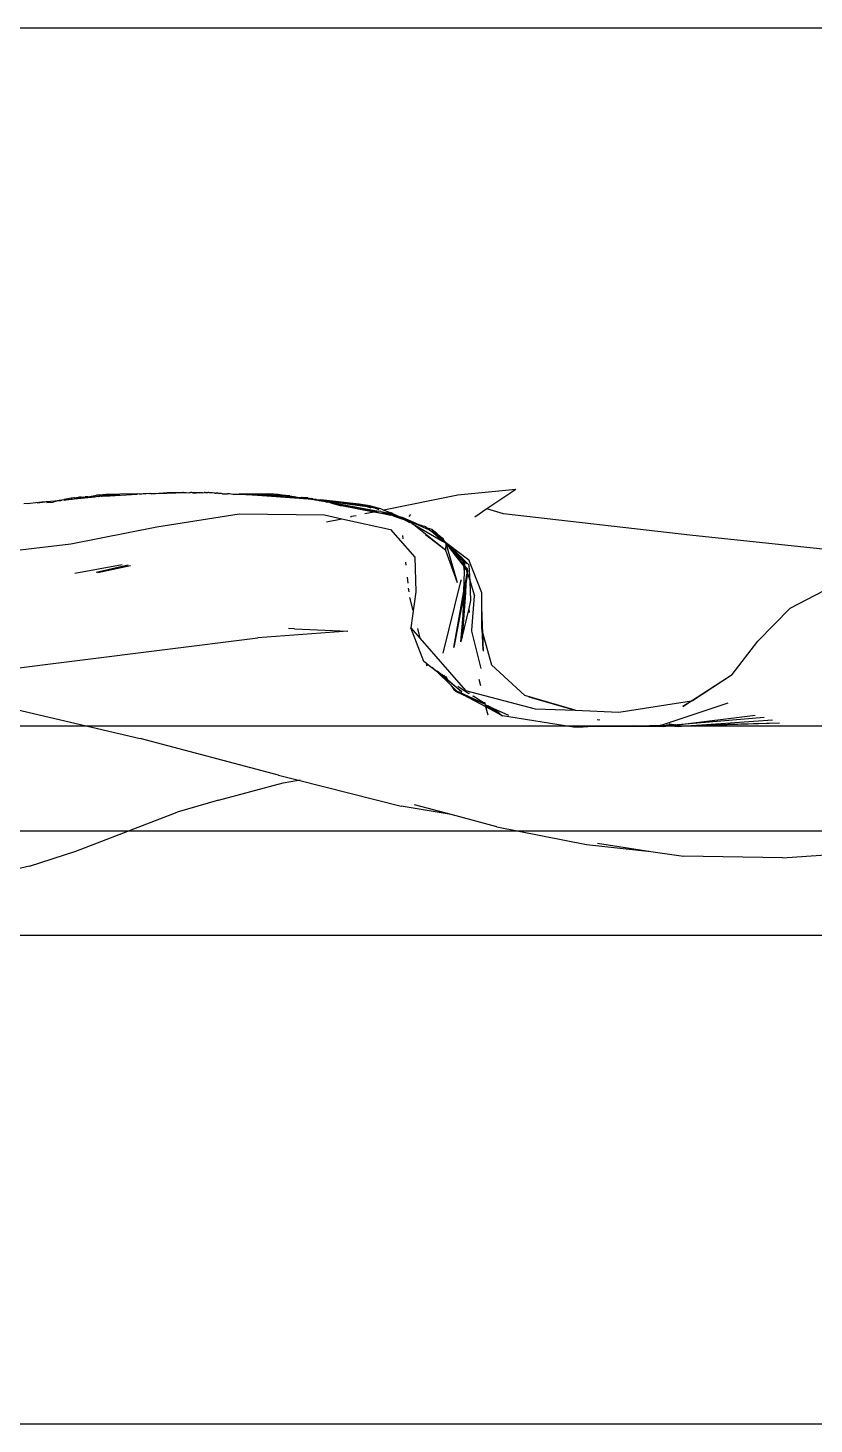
# Model space of a CAD drawing. Header units: millimetres. Extents: x -41292 to 298682, y -22072 to 33155.
# Drawn here: x 30000.5 to 30113.2, y -13759.4 to -13559.4 of the extents above; entities that cross this region are included whole.
import ezdxf

# ---------------------------------------------------------------- set-up
doc = ezdxf.new("R2010")
doc.units = ezdxf.units.MM
doc.layers.add('창호', color=4, linetype='Continuous')
doc.layers.add('틀', color=8, linetype='Continuous')

# ---------------------------------------------------------------- blocks, each defined once
blk = doc.blocks.new('rmfnasesx')
for p, q in [((57472.36, 1885.85), (57473.6, 1886.07)), ((57473.6, 1886.07), (57474.96, 1886.24)), ((57476.23, 1886.13), (57473.6, 1886.07)), ((57474.47, 1885.96), (57476.23, 1886.13)), ((57474.96, 1886.24), (57476.98, 1886.21)), ((57475.19, 1885.97), (57475.38, 1886)), ((57475.38, 1886), (57475.51, 1885.98)), ((57475.51, 1885.98), (57478.65, 1886.16)), ((57476.23, 1886.13), (57476.98, 1886.21)), ((57479.48, 1886.26), (57476.98, 1886.21)), ((57478.65, 1886.16), (57478.94, 1886.2)), ((57478.94, 1886.2), (57479.46, 1886.21)), ((57479.46, 1886.21), (57479.48, 1886.26)), ((57479.74, 1886.22), (57479.48, 1886.26)), ((57480.11, 1886.22), (57479.74, 1886.22)), ((57480.29, 1886.27), (57480.11, 1886.22)), ((57480.63, 1886.28), (57480.29, 1886.27)), ((57480.72, 1886.29), (57480.63, 1886.28)), ((57481.16, 1886.31), (57480.72, 1886.29)), ((57481.22, 1886.29), (57481.16, 1886.31)), ((57481.43, 1886.33), (57481.22, 1886.29)), ((57481.47, 1886.29), (57481.43, 1886.33)), ((57481.47, 1886.29), (57481.64, 1886.34)), ((57482.07, 1886.27), (57481.47, 1886.29)), ((57481.64, 1886.34), (57482.57, 1886.35)), ((57483.49, 1886.33), (57482.07, 1886.27)), ((57482.57, 1886.35), (57482.72, 1886.36)), ((57482.72, 1886.36), (57484.26, 1886.49)), ((57482.72, 1886.36), (57485, 1886.47)), ((57483.72, 1886.31), (57483.49, 1886.33)), ((57484.54, 1886.38), (57483.72, 1886.31)), ((57484.26, 1886.49), (57485, 1886.47)), ((57484.98, 1886.36), (57484.54, 1886.38)), ((57485.86, 1886.39), (57484.98, 1886.36)), ((57485, 1886.47), (57485.06, 1886.48)), ((57485.06, 1886.48), (57485.99, 1886.52)), ((57485.06, 1886.48), (57485.89, 1886.46)), ((57486.09, 1886.46), (57485.86, 1886.39)), ((57485.89, 1886.46), (57486.09, 1886.46)), ((57485.99, 1886.52), (57486.09, 1886.46)), ((57486.09, 1886.46), (57486.24, 1886.45)), ((57486.24, 1886.45), (57486.43, 1886.46)), ((57486.43, 1886.46), (57486.47, 1886.47)), ((57486.47, 1886.47), (57486.85, 1886.43)), ((57486.85, 1886.43), (57487.01, 1886.45)), ((57487.01, 1886.45), (57487.07, 1886.48)), ((57487.07, 1886.48), (57487.12, 1886.49)), ((57487.12, 1886.49), (57487.23, 1886.49)), ((57487.23, 1886.49), (57487.32, 1886.48)), ((57487.32, 1886.48), (57487.73, 1886.51)), ((57487.32, 1886.48), (57487.43, 1886.42)), ((57487.43, 1886.42), (57487.65, 1886.41)), ((57487.65, 1886.41), (57487.69, 1886.42)), ((57487.69, 1886.42), (57487.81, 1886.4)), ((57487.73, 1886.51), (57488.37, 1886.43)), ((57487.81, 1886.4), (57487.94, 1886.42)), ((57488.11, 1886.41), (57487.94, 1886.42)), ((57488.37, 1886.43), (57488.11, 1886.41)), ((57488.56, 1886.43), (57488.37, 1886.43)), ((57488.66, 1886.43), (57488.56, 1886.43)), ((57488.83, 1886.42), (57488.66, 1886.43)), ((57488.83, 1886.42), (57489.07, 1886.45)), ((57489.2, 1886.44), (57489.07, 1886.45)), ((57489.2, 1886.44), (57489.24, 1886.44)), ((57489.24, 1886.44), (57489.31, 1886.44)), ((57489.31, 1886.44), (57489.5, 1886.44)), ((57489.5, 1886.44), (57489.6, 1886.45)), ((57489.74, 1886.44), (57489.6, 1886.45)), ((57489.8, 1886.43), (57489.74, 1886.44)), ((57489.86, 1886.43), (57489.8, 1886.43)), ((57489.93, 1886.42), (57489.86, 1886.43)), ((57489.99, 1886.43), (57489.93, 1886.42)), ((57490.09, 1886.42), (57489.99, 1886.43)), ((57490.14, 1886.4), (57490.09, 1886.42)), ((57490.19, 1886.42), (57490.14, 1886.4)), ((57490.26, 1886.4), (57490.19, 1886.42)), ((57490.51, 1886.36), (57490.26, 1886.4)), ((57490.61, 1886.37), (57490.51, 1886.36)), ((57490.61, 1886.37), (57490.78, 1886.35)), ((57490.99, 1886.35), (57490.78, 1886.35)), ((57491.07, 1886.34), (57490.99, 1886.35)), ((57491.22, 1886.34), (57491.07, 1886.34)), ((57491.37, 1886.33), (57491.22, 1886.34)), ((57491.56, 1886.34), (57491.37, 1886.33)), ((57491.68, 1886.28), (57491.56, 1886.34)), ((57491.68, 1886.28), (57492.38, 1886.26)), ((57492.38, 1886.26), (57492.41, 1886.3)), ((57492.41, 1886.3), (57492.45, 1886.3)), ((57492.45, 1886.3), (57492.69, 1886.32)), ((57492.69, 1886.32), (57493.17, 1886.24)), ((57493.17, 1886.24), (57494.09, 1886.21)), ((57498.3, 1886.29), (57494.09, 1886.21)), ((57504.62, 1885.45), (57494.09, 1886.21)), ((57494.09, 1886.21), (57500.54, 1886.01)), ((57494.09, 1886.21), (57501.5, 1885.82)), ((57499.04, 1886.2), (57494.09, 1886.21)), ((57499.04, 1886.2), (57498.3, 1886.29)), ((57499.07, 1886.19), (57499.04, 1886.2)), ((57499.11, 1886.19), (57499.07, 1886.19)), ((57499.67, 1886.18), (57499.11, 1886.19)), ((57499.11, 1886.19), (57500.54, 1886.01)), ((57500.54, 1886.01), (57499.67, 1886.18)), ((57500.61, 1886.01), (57500.54, 1886.01)), ((57500.7, 1886.01), (57500.61, 1886.01)), ((57500.76, 1886), (57500.7, 1886.01)), ((57501.19, 1885.99), (57500.76, 1886)), ((57525.41, 1886.06), (57514.82, 1883.94)), ((57533.72, 1886.89), (57525.41, 1886.06)), ((57533.72, 1886.89), (57529.59, 1884.1)), ((57463.84, 1884.89), (57463.22, 1884.86)), ((57463.84, 1884.89), (57464.1, 1884.94)), ((57464.1, 1884.94), (57464.13, 1884.91)), ((57464.13, 1884.91), (57465.74, 1885.1)), ((57465.12, 1884.96), (57467.01, 1885.21)), ((57465.74, 1885.1), (57467.01, 1885.21)), ((57466.5, 1885.04), (57467.41, 1885.08)), ((57467.01, 1885.21), (57467.64, 1885.29)), ((57467.62, 1885.15), (57467.41, 1885.08)), ((57467.62, 1885.15), (57468.31, 1885.34)), ((57468.32, 1885.25), (57467.62, 1885.15)), ((57467.64, 1885.29), (57468.31, 1885.34)), ((57468.31, 1885.34), (57468.51, 1885.38)), ((57468.45, 1885.29), (57468.32, 1885.25)), ((57468.64, 1885.37), (57468.45, 1885.29)), ((57468.51, 1885.38), (57468.64, 1885.37)), ((57468.93, 1885.42), (57468.64, 1885.37)), ((57468.99, 1885.47), (57468.93, 1885.42)), ((57468.93, 1885.42), (57469.03, 1885.38)), ((57469.99, 1885.66), (57468.99, 1885.47)), ((57469.03, 1885.38), (57469.26, 1885.43)), ((57469.26, 1885.43), (57469.41, 1885.45)), ((57469.41, 1885.45), (57469.47, 1885.47)), ((57469.47, 1885.47), (57469.6, 1885.48)), ((57469.6, 1885.48), (57469.64, 1885.47)), ((57469.64, 1885.47), (57469.92, 1885.51)), ((57469.92, 1885.51), (57470.14, 1885.52)), ((57470.15, 1885.67), (57469.99, 1885.66)), ((57470.14, 1885.52), (57470.42, 1885.56)), ((57470.39, 1885.7), (57470.15, 1885.67)), ((57470.46, 1885.69), (57470.39, 1885.7)), ((57470.42, 1885.56), (57473.4, 1885.86)), ((57470.42, 1885.56), (57471.41, 1885.74)), ((57470.57, 1885.67), (57470.46, 1885.69)), ((57470.74, 1885.7), (57470.57, 1885.67)), ((57470.82, 1885.71), (57470.74, 1885.7)), ((57470.87, 1885.71), (57470.82, 1885.71)), ((57470.98, 1885.75), (57470.87, 1885.71)), ((57471.18, 1885.77), (57470.98, 1885.75)), ((57471.38, 1885.78), (57471.18, 1885.77)), ((57471.44, 1885.79), (57471.38, 1885.78)), ((57471.41, 1885.74), (57471.38, 1885.78)), ((57471.73, 1885.76), (57471.41, 1885.74)), ((57471.73, 1885.76), (57471.44, 1885.79)), ((57471.83, 1885.8), (57471.73, 1885.76)), ((57471.83, 1885.8), (57471.98, 1885.83)), ((57472.13, 1885.82), (57471.98, 1885.83)), ((57472.36, 1885.85), (57472.13, 1885.82)), ((57472.36, 1885.85), (57473.4, 1885.86)), ((57473.4, 1885.86), (57473.53, 1885.9)), ((57473.53, 1885.9), (57473.57, 1885.87)), ((57473.57, 1885.87), (57473.81, 1885.92)), ((57473.81, 1885.92), (57473.97, 1885.91)), ((57473.97, 1885.91), (57474.06, 1885.92)), ((57474.06, 1885.92), (57474.1, 1885.92)), ((57474.36, 1885.95), (57474.1, 1885.92)), ((57474.36, 1885.95), (57474.43, 1885.94)), ((57474.43, 1885.94), (57474.47, 1885.96)), ((57474.47, 1885.96), (57475.19, 1885.97)), ((57501.32, 1885.98), (57501.19, 1885.99)), ((57501.32, 1885.98), (57501.87, 1885.9)), ((57501.5, 1885.82), (57502.68, 1885.76)), ((57501.87, 1885.9), (57501.94, 1885.9)), ((57501.94, 1885.9), (57502.68, 1885.76)), ((57502.68, 1885.76), (57502.72, 1885.75)), ((57502.72, 1885.75), (57502.93, 1885.75)), ((57502.93, 1885.75), (57503, 1885.74)), ((57503.06, 1885.73), (57503, 1885.74)), ((57503.1, 1885.73), (57503.06, 1885.73)), ((57503.33, 1885.72), (57503.1, 1885.73)), ((57503.36, 1885.72), (57503.33, 1885.72)), ((57503.36, 1885.72), (57503.41, 1885.67)), ((57503.46, 1885.71), (57503.36, 1885.72)), ((57504.2, 1885.57), (57503.41, 1885.67)), ((57503.9, 1885.69), (57503.46, 1885.71)), ((57503.9, 1885.69), (57504.42, 1885.59)), ((57504.2, 1885.57), (57504.42, 1885.59)), ((57504.2, 1885.57), (57504.62, 1885.45)), ((57504.63, 1885.55), (57504.42, 1885.59)), ((57504.79, 1885.44), (57504.62, 1885.45)), ((57504.63, 1885.55), (57505.04, 1885.51)), ((57504.79, 1885.44), (57504.93, 1885.4)), ((57504.93, 1885.4), (57505.04, 1885.39)), ((57505.04, 1885.51), (57505.14, 1885.46)), ((57505.52, 1885.29), (57505.04, 1885.39)), ((57505.04, 1885.39), (57505.63, 1885.37)), ((57505.14, 1885.46), (57505.72, 1885.43)), ((57505.14, 1885.46), (57505.63, 1885.37)), ((57506.75, 1885.08), (57505.52, 1885.29)), ((57505.63, 1885.37), (57505.74, 1885.35)), ((57505.72, 1885.43), (57511.55, 1884.69)), ((57511.27, 1884.78), (57505.72, 1885.43)), ((57505.81, 1885.34), (57505.74, 1885.35)), ((57505.81, 1885.34), (57505.87, 1885.32)), ((57505.87, 1885.32), (57506.03, 1885.29)), ((57506.03, 1885.29), (57508.66, 1884.74)), ((57506.03, 1885.29), (57506.75, 1885.08)), ((57506.03, 1885.29), (57514.05, 1883.79)), ((57512.4, 1884.4), (57506.03, 1885.29)), ((57507.15, 1884.96), (57506.75, 1885.08)), ((57507.15, 1884.96), (57508.72, 1884.53)), ((57513.51, 1883.68), (57507.15, 1884.96)), ((57507.15, 1884.96), (57508.66, 1884.74)), ((57508.66, 1884.74), (57513.51, 1883.68)), ((57508.66, 1884.74), (57514.05, 1883.79)), ((57513.37, 1883.65), (57508.72, 1884.53)), ((57512.74, 1884.54), (57511.27, 1884.78)), ((57511.55, 1884.69), (57511.27, 1884.78)), ((57511.58, 1884.68), (57511.55, 1884.69)), ((57512.4, 1884.4), (57511.58, 1884.68)), ((57511.58, 1884.68), (57512.74, 1884.54)), ((57512.97, 1884.2), (57512.4, 1884.4)), ((57513.56, 1884.23), (57512.4, 1884.4)), ((57514.39, 1884.11), (57512.74, 1884.54)), ((57512.74, 1884.54), (57513.56, 1884.23)), ((57513.56, 1884.23), (57514.1, 1884.03)), ((57514.39, 1884.11), (57513.56, 1884.23)), ((57514.75, 1883.93), (57514.39, 1884.11)), ((57529.59, 1884.1), (57527.84, 1882.92)), ((57531.94, 1883.4), (57529.59, 1884.1)), ((57482.26, 1881.54), (57494.06, 1883.4)), ((57494.06, 1883.4), (57506.28, 1883.26)), ((57506.28, 1883.26), (57508.78, 1882.71)), ((57506.6, 1882.25), (57508.78, 1882.71)), ((57508.78, 1882.71), (57515.74, 1881.18)), ((57510.03, 1882.98), (57510.17, 1883.01)), ((57510.82, 1883.14), (57510.17, 1883.01)), ((57513.37, 1883.65), (57512.08, 1883.39)), ((57513.51, 1883.68), (57513.37, 1883.65)), ((57515.8, 1883.23), (57513.37, 1883.65)), ((57513.6, 1883.7), (57513.51, 1883.68)), ((57514.05, 1883.79), (57513.6, 1883.7)), ((57513.6, 1883.7), (57515.8, 1883.23)), ((57514.38, 1883.73), (57514.05, 1883.79)), ((57514.38, 1883.73), (57515.8, 1883.23)), ((57514.38, 1883.73), (57515.38, 1883.55)), ((57514.79, 1883.92), (57514.75, 1883.93)), ((57514.82, 1883.94), (57514.79, 1883.92)), ((57514.79, 1883.92), (57515.85, 1883.53)), ((57515.38, 1883.55), (57516.79, 1883.06)), ((57515.87, 1883.46), (57515.38, 1883.55)), ((57515.88, 1883.22), (57515.8, 1883.23)), ((57516.11, 1883.42), (57515.85, 1883.53)), ((57515.87, 1883.46), (57516.79, 1883.06)), ((57515.87, 1883.46), (57516.11, 1883.42)), ((57515.91, 1883.19), (57515.88, 1883.22)), ((57515.98, 1883.18), (57515.91, 1883.19)), ((57516.05, 1883.15), (57515.98, 1883.18)), ((57516.12, 1883.13), (57516.05, 1883.15)), ((57516.15, 1883.41), (57516.11, 1883.42)), ((57516.12, 1883.13), (57517.51, 1882.66)), ((57516.78, 1883.03), (57516.12, 1883.13)), ((57516.15, 1883.41), (57516.21, 1883.38)), ((57516.21, 1883.38), (57516.34, 1883.33)), ((57516.34, 1883.33), (57517.22, 1882.93)), ((57516.79, 1883.06), (57516.34, 1883.33)), ((57516.81, 1883.01), (57516.78, 1883.03)), ((57516.79, 1883.06), (57516.81, 1883.01)), ((57516.81, 1883.01), (57516.86, 1882.99)), ((57516.86, 1882.99), (57516.91, 1882.99)), ((57516.91, 1882.99), (57516.97, 1882.98)), ((57516.97, 1882.98), (57517, 1882.97)), ((57517, 1882.97), (57517.19, 1882.87)), ((57517.22, 1882.93), (57517, 1882.97)), ((57517.19, 1882.87), (57517.38, 1882.8)), ((57517.22, 1882.93), (57517.73, 1882.7)), ((57517.5, 1882.87), (57517.22, 1882.93)), ((57517.38, 1882.8), (57517.73, 1882.7)), ((57517.51, 1882.66), (57517.38, 1882.8)), ((57517.54, 1882.84), (57517.5, 1882.87)), ((57517.57, 1882.62), (57517.51, 1882.66)), ((57517.58, 1882.83), (57517.54, 1882.84)), ((57518.52, 1882.1), (57517.57, 1882.62)), ((57517.57, 1882.62), (57517.9, 1882.57)), ((57517.73, 1882.7), (57517.58, 1882.83)), ((57519.88, 1881.85), (57517.58, 1882.83)), ((57517.9, 1882.57), (57517.73, 1882.7)), ((57518.04, 1882.47), (57517.9, 1882.57)), ((57518.09, 1882.53), (57518, 1882.58)), ((57518.52, 1882.1), (57518.04, 1882.47)), ((57518.85, 1882.04), (57518.04, 1882.47)), ((57518.09, 1882.53), (57518.15, 1882.51)), ((57518.15, 1882.51), (57518.26, 1882.46)), ((57518.26, 1882.46), (57518.34, 1882.38)), ((57518.34, 1882.38), (57518.4, 1882.34)), ((57518.51, 1882.31), (57518.4, 1882.34)), ((57518.64, 1883.33), (57518.41, 1883.01)), ((57518.78, 1882.23), (57518.51, 1882.31)), ((57518.93, 1882.16), (57518.78, 1882.23)), ((57523.63, 1878.22), (57518.85, 1882.04)), ((57518.85, 1882.04), (57523.2, 1879.51)), ((57519.88, 1881.85), (57518.93, 1882.16)), ((57521.34, 1881.08), (57518.93, 1882.16)), ((57558.67, 1880.33), (57531.94, 1883.4)), ((57469.94, 1879.1), (57482.26, 1881.54)), ((57515.74, 1881.18), (57519.26, 1877.21)), ((57517.49, 1880.31), (57517.54, 1879.81)), ((57520.2, 1881.74), (57519.88, 1881.85)), ((57520.44, 1881.64), (57520.2, 1881.74)), ((57520.67, 1881.58), (57520.44, 1881.64)), ((57520.8, 1881.52), (57520.67, 1881.58)), ((57523.63, 1878.22), (57520.77, 1880.39)), ((57520.84, 1881.52), (57520.8, 1881.52)), ((57520.87, 1881.5), (57520.8, 1881.52)), ((57520.87, 1881.5), (57520.84, 1881.52)), ((57520.89, 1881.48), (57520.87, 1881.5)), ((57520.92, 1881.46), (57520.89, 1881.48)), ((57520.94, 1881.41), (57520.92, 1881.46)), ((57520.94, 1881.41), (57521.29, 1881.15)), ((57521.7, 1881.17), (57520.94, 1881.41)), ((57521.29, 1881.15), (57521.34, 1881.08)), ((57521.34, 1881.08), (57521.37, 1881.05)), ((57521.37, 1881.05), (57521.41, 1881.04)), ((57521.41, 1881.04), (57521.44, 1881.02)), ((57521.44, 1881.02), (57521.49, 1881)), ((57521.49, 1881), (57523.2, 1879.51)), ((57521.49, 1881), (57522.15, 1880.7)), ((57521.49, 1881), (57522.94, 1879.89)), ((57522.47, 1880.56), (57521.7, 1881.17)), ((57522.15, 1880.7), (57521.7, 1881.17)), ((57522.15, 1880.7), (57522.24, 1880.67)), ((57522.24, 1880.67), (57522.47, 1880.56)), ((57522.94, 1879.89), (57522.24, 1880.67)), ((57522.88, 1880.06), (57522.24, 1880.67)), ((57522.47, 1880.56), (57523.2, 1879.92)), ((57522.47, 1880.56), (57522.88, 1880.06)), ((57523.35, 1879.69), (57522.47, 1880.56)), ((57522.88, 1880.06), (57522.96, 1880)), ((57597.19, 1876.3), (57558.67, 1880.33)), ((57448.97, 1876.67), (57469.94, 1879.1)), ((57522.94, 1879.89), (57523.13, 1879.75)), ((57522.96, 1880), (57523.13, 1879.75)), ((57523.35, 1879.69), (57522.96, 1880)), ((57523.13, 1879.75), (57523.16, 1879.73)), ((57523.16, 1879.73), (57523.2, 1879.69)), ((57523.2, 1879.92), (57523.35, 1879.69)), ((57523.2, 1879.69), (57523.23, 1879.67)), ((57523.2, 1879.51), (57523.48, 1879.34)), ((57523.23, 1879.67), (57523.37, 1879.52)), ((57523.43, 1879.61), (57523.35, 1879.69)), ((57523.37, 1879.52), (57523.48, 1879.34)), ((57523.37, 1879.52), (57523.47, 1879.52)), ((57523.43, 1879.58), (57523.43, 1879.61)), ((57523.47, 1879.52), (57523.43, 1879.58)), ((57523.47, 1879.52), (57523.5, 1879.47)), ((57523.48, 1879.34), (57523.64, 1879.24)), ((57523.5, 1879.47), (57523.56, 1879.45)), ((57523.56, 1879.45), (57523.59, 1879.4)), ((57523.59, 1879.4), (57523.67, 1879.34)), ((57523.67, 1879.11), (57523.63, 1878.22)), ((57523.63, 1878.22), (57525.33, 1873.57)), ((57523.67, 1879.34), (57523.64, 1879.24)), ((57523.64, 1879.24), (57523.67, 1879.22)), ((57523.73, 1879.27), (57523.67, 1879.34)), ((57523.92, 1878.97), (57523.67, 1879.22)), ((57523.67, 1879.22), (57523.67, 1879.11)), ((57523.67, 1879.11), (57523.72, 1879.05)), ((57523.72, 1879.05), (57525.33, 1873.57)), ((57523.72, 1879.05), (57523.78, 1879.02)), ((57523.73, 1879.27), (57523.83, 1879.22)), ((57523.78, 1879.02), (57523.9, 1878.92)), ((57523.83, 1879.22), (57526.99, 1876.82)), ((57524.47, 1878.58), (57523.83, 1879.22)), ((57523.9, 1878.92), (57523.92, 1878.89)), ((57524.06, 1878.78), (57523.92, 1878.97)), ((57523.92, 1878.89), (57524.06, 1878.78)), ((57524.2, 1878.69), (57524.06, 1878.78)), ((57524.06, 1878.78), (57524.17, 1878.63)), ((57524.17, 1878.63), (57524.19, 1878.54)), ((57524.19, 1878.54), (57524.62, 1878.17)), ((57524.19, 1878.54), (57524.62, 1878.04)), ((57524.2, 1878.69), (57524.27, 1878.61)), ((57524.27, 1878.61), (57524.38, 1878.51)), ((57524.38, 1878.51), (57524.85, 1878.11)), ((57526.18, 1876.73), (57524.38, 1878.51)), ((57525.49, 1877.58), (57524.47, 1878.58)), ((57524.47, 1878.58), (57524.85, 1878.11)), ((57524.62, 1878.17), (57526.21, 1876.55)), ((57524.62, 1878.04), (57524.91, 1877.61)), ((57526.25, 1876.17), (57524.62, 1878.04)), ((57524.85, 1878.11), (57525.49, 1877.58)), ((57524.85, 1878.11), (57526.18, 1876.73)), ((57470.54, 1874.91), (57477.3, 1876.13)), ((57478.17, 1876.03), (57473.57, 1875)), ((57517.91, 1876.48), (57517.95, 1876.04)), ((57519.26, 1877.21), (57519.38, 1872.21)), ((57526.28, 1875.95), (57524.91, 1877.61)), ((57525.49, 1877.58), (57526.15, 1877.02)), ((57526.18, 1876.89), (57525.49, 1877.58)), ((57526.18, 1876.89), (57526.15, 1877.02)), ((57527.05, 1876.03), (57526.18, 1876.89)), ((57526.18, 1876.73), (57526.18, 1876.89)), ((57526.21, 1876.55), (57526.18, 1876.73)), ((57526.26, 1876.65), (57526.18, 1876.73)), ((57526.21, 1876.55), (57526.3, 1876.46)), ((57526.25, 1876.17), (57526.21, 1876.55)), ((57526.26, 1876.13), (57526.25, 1876.17)), ((57526.67, 1876.25), (57526.26, 1876.65)), ((57526.3, 1876.46), (57526.26, 1876.65)), ((57526.28, 1875.95), (57526.26, 1876.13)), ((57526.36, 1876.01), (57526.26, 1876.13)), ((57526.47, 1875.9), (57526.3, 1876.46)), ((57526.3, 1876.46), (57526.36, 1876.01)), ((57526.36, 1876.01), (57526.4, 1875.79)), ((57526.47, 1875.9), (57526.36, 1876.01)), ((57528.86, 1872.09), (57526.99, 1876.82)), ((57527.16, 1873.77), (57527.05, 1876.03)), ((57473.81, 1875), (57478.48, 1876)), ((57518.14, 1874.33), (57518.23, 1873.49)), ((57526.28, 1875.95), (57526.4, 1875.79)), ((57526.38, 1875.13), (57526.28, 1875.95)), ((57526.28, 1872.32), (57526.38, 1875.13)), ((57526.28, 1872.32), (57526.63, 1874.27)), ((57526.38, 1875.13), (57526.4, 1875.67)), ((57526.4, 1875.79), (57526.4, 1875.67)), ((57526.64, 1875.36), (57526.4, 1875.67)), ((57526.48, 1875.87), (57526.47, 1875.9)), ((57526.52, 1875.83), (57526.48, 1875.87)), ((57526.75, 1875.56), (57526.52, 1875.83)), ((57526.52, 1875.83), (57526.64, 1875.36)), ((57526.77, 1874.53), (57526.61, 1873.68)), ((57526.63, 1874.27), (57526.61, 1873.68)), ((57526.63, 1874.27), (57526.67, 1874.47)), ((57526.64, 1875.36), (57526.72, 1875.25)), ((57526.72, 1875.13), (57526.67, 1874.47)), ((57526.67, 1874.47), (57526.78, 1874.91)), ((57526.75, 1875.56), (57526.72, 1875.25)), ((57526.79, 1875.16), (57526.72, 1875.25)), ((57526.72, 1875.13), (57526.72, 1875.25)), ((57526.72, 1875.13), (57526.77, 1875.02)), ((57526.75, 1875.56), (57526.79, 1875.16)), ((57526.79, 1875.16), (57526.77, 1875.02)), ((57526.77, 1875.02), (57526.78, 1874.99)), ((57526.78, 1874.99), (57526.77, 1874.95)), ((57526.77, 1874.95), (57526.78, 1874.91)), ((57526.78, 1874.91), (57526.77, 1874.53)), ((57526.78, 1874.91), (57527.16, 1873.77)), ((57518.31, 1872.76), (57518.37, 1872.21)), ((57519.38, 1872.21), (57518.68, 1867.05)), ((57523.29, 1863.44), (57525.84, 1873.72)), ((57524.82, 1864.24), (57526.28, 1872.32)), ((57525.85, 1873.96), (57525.79, 1873.7)), ((57525.85, 1873.96), (57525.84, 1873.72)), ((57526.5, 1872.11), (57526.04, 1865.67)), ((57526.16, 1868.83), (57526.5, 1872.11)), ((57526.55, 1873.37), (57526.26, 1871.84)), ((57526.26, 1871.84), (57526.28, 1872.32)), ((57526.55, 1873.37), (57526.5, 1872.11)), ((57526.61, 1873.68), (57526.55, 1873.37)), ((57527.16, 1873.72), (57527.16, 1873.77)), ((57527.29, 1870.99), (57527.16, 1873.72)), ((57527.16, 1873.72), (57527.82, 1871.65)), ((57528.85, 1870.05), (57528.86, 1872.09)), ((57573.04, 1869.9), (57580.32, 1873.67)), ((57518.48, 1871.42), (57518.96, 1869.54)), ((57526.26, 1871.84), (57524.82, 1864.24)), ((57526.16, 1868.83), (57526.26, 1871.84)), ((57527.03, 1869.86), (57527.29, 1870.99)), ((57527.41, 1866.75), (57527.82, 1871.65)), ((57528.83, 1866.87), (57528.85, 1870.05)), ((57529, 1866.23), (57528.85, 1870.05)), ((57525.82, 1865.05), (57526.14, 1868.32)), ((57526.04, 1865.67), (57527.03, 1869.86)), ((57526.04, 1865.67), (57526.14, 1868.32)), ((57526.14, 1868.32), (57526.16, 1868.83)), ((57527.1, 1869.25), (57527.03, 1869.86)), ((57568.41, 1865.16), (57573.04, 1869.9)), ((57509.65, 1866.59), (57496.75, 1865.63)), ((57501.98, 1866.94), (57501.13, 1866.97)), ((57501.98, 1866.94), (57509.65, 1866.59)), ((57520.56, 1862.24), (57518.68, 1867.05)), ((57518.68, 1867.05), (57519.97, 1865.57)), ((57519.62, 1866.96), (57519.97, 1865.57)), ((57527.43, 1866.59), (57527.41, 1866.75)), ((57528.74, 1861.24), (57527.43, 1866.59)), ((57528.83, 1866.87), (57529.01, 1863.92)), ((57528.83, 1866.87), (57529, 1866.23)), ((57529.11, 1863.75), (57529, 1866.23)), ((57529, 1866.23), (57530.23, 1861.75)), ((57483.02, 1863.94), (57496.75, 1865.63)), ((57519.97, 1865.57), (57526.51, 1858.12)), ((57525.82, 1865.05), (57526.04, 1865.67)), ((57564.72, 1860.39), (57568.41, 1865.16)), ((57454.8, 1860.39), (57483.02, 1863.94)), ((57520.88, 1862.03), (57520.56, 1862.24)), ((57520.88, 1862.03), (57520.89, 1861.98)), ((57520.89, 1861.98), (57520.98, 1861.63)), ((57522.48, 1860.71), (57520.89, 1861.98)), ((57522.48, 1860.71), (57521.75, 1861.42)), ((57522.47, 1860.92), (57523.39, 1860.14)), ((57526, 1857.91), (57522.48, 1860.71)), ((57524.35, 1858.9), (57522.48, 1860.71)), ((57523.14, 1860.46), (57523.39, 1860.14)), ((57523.8, 1859.78), (57523.39, 1860.28)), ((57523.39, 1860.14), (57523.8, 1859.78)), ((57523.95, 1859.66), (57523.66, 1860.09)), ((57523.68, 1860.08), (57523.95, 1859.66)), ((57535.03, 1857.39), (57530.23, 1861.75)), ((57558.9, 1856.63), (57564.72, 1860.39)), ((57559.05, 1856.65), (57564.72, 1860.39)), ((57523.8, 1859.78), (57523.95, 1859.66)), ((57523.95, 1859.66), (57526, 1857.91)), ((57524.35, 1858.9), (57524.93, 1858.15)), ((57524.66, 1858.6), (57524.35, 1858.9)), ((57524.93, 1858.15), (57524.66, 1858.6)), ((57525.27, 1858.01), (57524.66, 1858.6)), ((57524.95, 1858.13), (57524.93, 1858.15)), ((57524.95, 1858.13), (57524.98, 1858.12)), ((57524.98, 1858.12), (57525.07, 1857.98)), ((57525.27, 1858.01), (57524.98, 1858.12)), ((57526.18, 1857.48), (57524.98, 1858.12)), ((57529.33, 1856.13), (57525.27, 1858.01)), ((57525.4, 1858.74), (57527.01, 1857.67)), ((57526.51, 1858.12), (57536.49, 1855.49)), ((57528.43, 1859.74), (57528.65, 1858.83)), ((57525.07, 1857.98), (57526.18, 1857.48)), ((57529.43, 1855.75), (57526.18, 1857.48)), ((57526.18, 1857.48), (57529.33, 1856.13)), ((57527.06, 1857.66), (57527.01, 1857.67)), ((57527.53, 1857.33), (57527.63, 1857.29)), ((57529.32, 1856.19), (57527.63, 1857.29)), ((57529.32, 1856.19), (57529.26, 1856.43)), ((57529.33, 1856.13), (57529.32, 1856.19)), ((57529.36, 1856.04), (57529.33, 1856.13)), ((57529.43, 1855.75), (57529.36, 1856.04)), ((57529.36, 1856.04), (57531.81, 1854.48)), ((57529.36, 1856.04), (57529.52, 1856.01)), ((57529.52, 1856.01), (57529.7, 1855.88)), ((57542.25, 1855.26), (57535.03, 1857.39)), ((57535.59, 1857.17), (57542.25, 1855.26)), ((57548.48, 1855.01), (57558.9, 1856.63)), ((57554.72, 1853.17), (57564.16, 1856.33)), ((57559.05, 1856.65), (57557.64, 1855.81)), ((57557.64, 1855.81), (57558.9, 1856.63)), ((57558.9, 1856.63), (57559.05, 1856.65)), ((57459.93, 1855.92), (57479.88, 1851.21)), ((57529.47, 1855.63), (57529.43, 1855.75)), ((57531.81, 1854.48), (57529.43, 1855.75)), ((57529.47, 1855.63), (57529.47, 1855.57)), ((57529.75, 1854.55), (57529.47, 1855.57)), ((57529.75, 1854.55), (57529.49, 1855.56)), ((57529.7, 1855.88), (57529.79, 1855.88)), ((57529.79, 1855.88), (57529.98, 1855.76)), ((57529.98, 1855.76), (57532.65, 1854.55)), ((57531.34, 1854.87), (57529.98, 1855.76)), ((57531.34, 1854.87), (57531.81, 1854.48)), ((57541.97, 1852.84), (57531.81, 1854.48)), ((57536.49, 1855.49), (57542.25, 1855.26)), ((57542.25, 1855.26), (57548.48, 1855.01)), ((57556.9, 1853.16), (57568.01, 1854.54)), ((57569.31, 1854.23), (57556.9, 1853.16)), ((57542.76, 1852.86), (57541.97, 1852.84)), ((57542.84, 1852.84), (57542.76, 1852.86)), ((57542.81, 1852.85), (57542.76, 1852.86)), ((57543.12, 1852.85), (57542.84, 1852.84)), ((57543.38, 1852.85), (57543.12, 1852.85)), ((57544.06, 1852.88), (57543.38, 1852.85)), ((57551.5, 1853.01), (57544.06, 1852.88)), ((57554.91, 1852.96), (57544.06, 1852.88)), ((57545.75, 1853.86), (57545.38, 1853.89)), ((57549.7, 1853.03), (57550.52, 1853.06)), ((57550.52, 1853.06), (57551.5, 1853.01)), ((57551.59, 1853.01), (57551.5, 1853.01)), ((57552.89, 1853.03), (57551.59, 1853.01)), ((57552.94, 1853.03), (57552.89, 1853.03)), ((57554.39, 1853.06), (57552.94, 1853.03)), ((57552.94, 1853.03), (57554.91, 1852.96)), ((57554.65, 1853.14), (57554.39, 1853.06)), ((57554.39, 1853.06), (57554.62, 1853.01)), ((57554.42, 1853.16), (57554.65, 1853.14)), ((57554.62, 1853.01), (57554.91, 1852.96)), ((57554.62, 1853.01), (57555.21, 1853.01)), ((57554.72, 1853.17), (57554.65, 1853.14)), ((57554.86, 1853.13), (57555.59, 1853.07)), ((57554.91, 1852.96), (57555.21, 1853.01)), ((57555.65, 1853), (57555.21, 1853.01)), ((57556.06, 1853.14), (57555.33, 1853.2)), ((57555.65, 1853), (57555.73, 1853.06)), ((57555.8, 1853.26), (57555.69, 1853.25)), ((57555.73, 1853.06), (57556.01, 1853.04)), ((57556.32, 1853.19), (57555.8, 1853.26)), ((57556.01, 1853.04), (57556.31, 1853.13)), ((57556.01, 1853.04), (57556.99, 1852.96)), ((57556.49, 1853.11), (57556.31, 1853.13)), ((57556.43, 1853.2), (57556.32, 1853.19)), ((57556.59, 1853.16), (57556.49, 1853.11)), ((57556.66, 1853.13), (57556.59, 1853.16)), ((57556.72, 1853.18), (57556.66, 1853.13)), ((57556.72, 1853.18), (57556.67, 1853.17)), ((57556.77, 1853.14), (57556.72, 1853.18)), ((57556.77, 1853.14), (57556.9, 1853.16)), ((57556.99, 1852.96), (57557.99, 1853.03)), ((57557.99, 1853.03), (57558.03, 1853.02)), ((57558.03, 1853.02), (57571.52, 1853.48)), ((57558.03, 1853.02), (57560.39, 1853.19)), ((57560.39, 1853.19), (57570.5, 1853.88)), ((57560.39, 1853.19), (57571.52, 1853.48)), ((57499.7, 1845.99), (57479.88, 1851.21)), ((57491.13, 1842.4), (57500.38, 1844.87)), ((57499.7, 1845.99), (57502.58, 1845.26)), ((57500.38, 1844.87), (57502.58, 1845.26)), ((57502.58, 1845.26), (57502.83, 1845.3)), ((57502.58, 1845.26), (57517.28, 1841.52)), ((57491.13, 1842.4), (57485.17, 1840.67)), ((57470.68, 1835.1), (57485.17, 1840.67)), ((57524.45, 1840.31), (57517.28, 1841.52)), ((57524.45, 1840.31), (57519.22, 1841.71)), ((57531, 1838.55), (57524.45, 1840.31)), ((57531, 1838.55), (57543.83, 1836.04)), ((57543.83, 1836.04), (57553.08, 1835.05)), ((57545.41, 1836.21), (57553.08, 1835.05)), ((57464.04, 1832.92), (57470.68, 1835.1)), ((57553.08, 1835.05), (57557.77, 1834.35)), ((57571.93, 1834.13), (57557.77, 1834.35)), ((57571.93, 1834.13), (57587.53, 1835.24)), ((57464.04, 1832.92), (57451.39, 1830.12)), ((61397.95, 1753.01), (57147.95, 1753.01))]:
    blk.add_line(p, q)

msp = doc.modelspace()

# ---------------------------------------------------------------- linework, layer by layer
at = {"layer": '창호'}
for p, q in [((31504.67, -13659.42), (29224.67, -13659.42)), ((31504.67, -13689.42), (29224.67, -13689.42))]:
    msp.add_line(p, q, dxfattribs=at)
at = {"layer": '틀'}
for p, q in [((29134.67, -13559.42), (33934.67, -13559.42)), ((29224.67, -13674.42), (31504.67, -13674.42)), ((33934.67, -13759.42), (29134.67, -13759.42))]:
    msp.add_line(p, q, dxfattribs=at)

# ---------------------------------------------------------------- block references
msp.add_blockref('rmfnasesx', (-27463.27, -15512.43))

doc.saveas('drawing.dxf')
